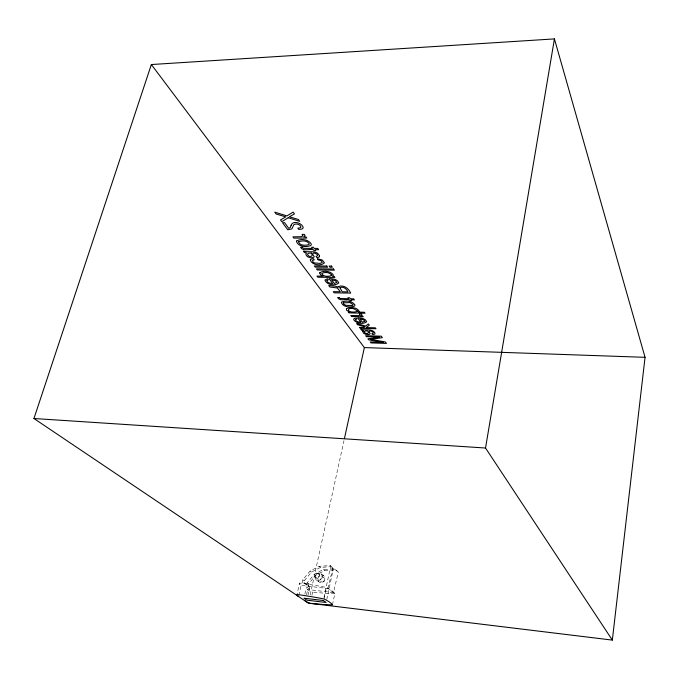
<?xml version="1.0" encoding="UTF-8"?>
<svg xmlns="http://www.w3.org/2000/svg" width="679" height="679" viewBox="0 0 679 679"><rect width="100%" height="100%" fill="white"/><g stroke="black" fill="none" stroke-linecap="round" stroke-linejoin="round"><path stroke-width="0.51" stroke-dasharray="3.4 2.55" d="M332.447 604.862L334.832 593.556A52.258 10.287 12.1 0 0 326.506 587.479A93.346 17.518 11.7 0 0 299.575 583.066L297.02 594.481M323.985 597.444L330.571 566.727L320.573 567.381L311.508 572.108L304.226 580.842L303.81 582.718A3.921 3.412 -56.4 0 1 306.458 586.868L309.344 588.897L307.994 595.042M324.044 598.954L326.506 587.479M326.803 599.43L333.313 568.866L330.571 566.727M310.193 594.846L343.964 440.696M311.933 595.228L312.595 592.181A14.301 2.835 11.8 0 1 307.672 589.745L308.546 583.915L315.76 575.249L324.749 570.572L335.579 569.868L338.337 572.066L333.465 592.555L307.315 589.499M309.344 588.897A3.904 3.403 -56.5 0 0 306.704 584.763L307.112 582.896L314.352 574.205L323.365 569.511L333.313 568.866M304.871 594.074L306.458 586.868M306.552 594.846L307.672 589.745M298.845 595.5L301.145 585.188A14.522 2.92 11.9 0 1 299.575 583.066M333.465 592.555L327.915 588.506L301.51 585.442L302.766 579.807L310.074 571.047L319.164 566.311L330.104 565.59L338.337 572.066M327.915 588.506L332.88 567.805L330.104 565.59M303.81 582.718L306.704 584.763M305.44 583.422L308.325 585.459M302.766 579.807L304.226 580.842M307.112 582.896L308.546 583.915M316.083 579.764L318.909 581.827M315.642 577.498L321.286 581.648M310.074 571.047L311.508 572.108M314.352 574.205L315.76 575.249M318.595 573.831A2.36 2.062 -55.2 0 1 317.747 577.736A2.36 2.062 -55.2 0 1 315.014 575.436A2.36 2.062 -55.2 0 1 318.595 573.831L324.206 578.016A2.326 2.045 -55.5 0 1 323.374 581.878A2.326 2.045 -55.5 0 1 320.666 579.603A2.326 2.045 -55.5 0 1 324.206 578.016M320.997 573.67A3.913 3.429 -55.2 0 1 319.597 580.155A3.913 3.429 -55.2 0 1 315.039 576.335A3.913 3.429 -55.2 0 1 320.997 573.67L323.79 575.767A3.896 3.412 -55.4 0 1 322.406 582.226A3.896 3.412 -55.4 0 1 317.874 578.415A3.896 3.412 -55.4 0 1 323.79 575.767M319.164 566.311L320.573 567.381M323.365 569.511L324.749 570.572M334.832 593.556A105.788 22.288 12.4 0 1 312.595 592.181"/><path stroke-width="1.02" d="M612.339 640.102L645.05 357.324L554.429 38.898L151.349 64.539L33.95 418.51L308.376 603.122L612.339 640.102L485.527 448.021L554.429 38.898M344.414 438.626L364.36 347.58L151.349 64.539M364.36 347.58L645.05 357.324M33.95 418.51L485.527 448.021M305.202 600.957A14.361 2.708 11.8 0 0 310.159 603.342A106.221 21.338 12.4 0 0 332.447 604.862A52.461 9.845 12.1 0 0 324.044 598.954A93.685 16.754 11.7 0 0 297.02 594.481A14.582 2.792 11.9 0 0 298.616 596.527M311.313 253.089C314.555 257.052 307.986 257.799 307.502 254.073L308.724 253.14L311.313 253.089M364.334 331.615L364.334 332.082C365.463 334.501 370.004 334 367.865 330.945L365.523 330.928L364.334 331.615M362.798 331.564L363.443 333.117L365.675 334.272L369.087 334.526L370.174 333.652C365.811 328.067 377.117 332.803 371.863 333.593L372.491 334.467L373.433 334.45L374.664 334.153L375.071 333.202C372.279 327.957 365.166 330.902 360.821 329.196L361.601 330.274L363.52 330.775L362.798 331.564M310.311 260.074C311.805 265.082 321.175 266.389 324.435 262.841L322.304 260.04L317.339 258.716L318.179 259.87L321.388 260.846L322.296 262.527L320.021 263.384L314.869 262.985A2.86 1.299 14.3 0 1 312.968 262.026L312.51 260.422L314.275 259.845L313.435 258.691L311.525 259.03A4.761 2.164 14.4 0 0 310.311 260.074M319.537 255.771L319.198 257.01L317.882 257.434L316.847 257.494L316.041 256.373C321.838 254.948 308.453 249.66 314.19 256.518L313.927 257.231C311.245 258.699 306.314 257.4 305.805 254.065L306.501 253.012L304.328 252.435L303.335 251.06C308.258 253.029 316.516 249.363 319.537 255.771M319.656 272.899L320.683 274.919L323.238 276.175L316.974 276.107L317.806 277.227L334.934 277.422L334.153 276.328L332.515 276.311L333.355 274.97C330.698 270.946 323.28 270.183 319.656 272.899M339.899 287.701L342.224 291.792L347.911 291.885C346.765 288.855 343.107 285.995 339.899 287.701M331.624 275.029L331.539 275.47C328.704 276.82 323.246 276.913 321.702 273.662C324.248 271.634 329.731 272.186 331.624 275.029M291.087 225.292L290.434 227.414L288.745 228.331L284.594 222.67L282.515 222.678L287.735 229.782L291.843 228.916L293.888 224.613C296.163 223.23 300.407 224.299 300.958 227.117L300.186 227.847L297.852 228.161L298.802 229.477L302.18 228.967L303.258 227.788C302.52 223.035 292.793 219.86 291.087 225.292M302.775 235.689L301.569 236.699L292.938 236.852L293.863 238.108L306.781 238.091L305.915 236.886L303.674 236.886L305.007 235.537L304.37 234.408L302.062 234.416L302.775 235.689M296.664 241.003L296.485 241.622C298.437 246.808 306.093 247.453 310.609 245.586A5.899 2.741 14.8 0 0 311.135 243.803C308.274 239.364 300.958 238.321 296.664 241.003M326.964 280.486C326.93 283.058 330.749 283.347 332.625 283.483L329.103 278.636C332.447 278.696 337.633 279.069 338.736 282.905C335.46 286.36 326.446 284.951 324.952 280.071L327.541 278.713L328.347 279.807L326.964 280.486M336.792 282.396L334.238 283.474L331.581 279.807L335.511 280.775L336.792 282.396M355.55 319.503C355.465 321.863 359.115 322.024 360.795 322.194L357.672 317.908C360.719 318.061 365.608 318.239 366.626 321.77C363.316 324.672 356.127 323.476 353.657 319.707L354.014 318.629L356.186 317.95L356.899 318.926L355.55 319.503M359.828 314.878L358.656 315.633L350.831 315.54L351.561 316.533L363.257 316.821L362.569 315.871L360.541 315.828L361.865 314.81C361.771 313.308 358.368 313.316 359.828 314.878M341.63 302.197L341.418 302.707C343.251 307.307 350.135 307.519 354.234 306.212A5.356 2.292 13.1 0 0 354.837 304.769C352.121 300.831 345.662 300.203 341.63 302.197M364.801 321.303L362.323 322.211L359.972 318.969L363.664 319.86L364.801 321.303M338.38 286.699L338.091 287.217L335.477 286.198L328.729 285.503L329.816 286.979L337.293 287.964L340.349 291.766L333.253 291.647L334.127 292.836L350.704 293.107C348.794 288.55 343.37 284.195 338.38 286.699M346.409 308.648L346.511 310.167L349.677 311.967L348.174 311.933L348.853 312.858L365.047 313.24L364.351 312.255L358.47 312.119L359.191 311.355C357.307 307.061 350.228 306.925 346.409 308.648M298.794 241.682L298.556 242.055C299.804 245.832 305.38 245.543 308.521 244.737A3.268 1.519 14.8 0 0 309.132 243.617C307.061 240.324 302.011 240.493 298.794 241.682M357.443 311.084L357.103 311.627C343.031 314.233 348.454 303.454 357.443 311.084M343.549 302.792L343.566 303.954L345.832 305.346L352.359 305.482A2.971 1.273 13.1 0 0 352.995 304.574L350.024 302.588L343.549 302.792M364.742 326.726L363.842 327.49L359.531 327.371L360.209 328.288L376.005 328.738L375.351 327.813L366.142 327.558L369.274 325.216L368.383 323.968L365.633 326.064L356.713 323.535L357.621 324.774L364.742 326.726M288.236 217.755L281.793 221.702L280.503 219.945L285.74 216.873L276.124 213.987L274.757 212.137L286.903 215.914L293.167 212.128L294.44 213.919L289.432 216.762L298.395 219.487L299.702 221.329L288.236 217.755M379.527 337.073L367.95 338.821L368.697 339.823L383.338 342.403L370.259 341.953L370.963 342.912L386.444 343.421L385.409 341.97L370.709 339.39L382.345 337.65L381.301 336.181L365.658 335.706L366.38 336.682L379.527 337.073M302.265 247.241L300.576 247.241C302.809 251.841 309.607 248.607 313.325 249.66L314.029 250.636L315.786 250.644L315.081 249.66L318.655 249.668L317.772 248.429L314.19 248.421L313.358 247.258L311.593 247.249L312.433 248.421L303.505 248.336L302.265 247.241M326.769 266.032L314.335 265.939L315.2 267.119L327.618 267.22L326.769 266.032M331.488 266.075L329.094 266.049L329.943 267.237L332.328 267.254L331.488 266.075M333.567 268.994L316.473 268.842L317.322 269.996L334.391 270.149L333.567 268.994M339.169 297.563L337.582 297.538C339.712 301.654 345.993 298.692 349.413 299.787L350.016 300.636L351.663 300.67L351.06 299.821L354.413 299.889L353.657 298.819L350.296 298.76L349.575 297.75L347.92 297.725L348.641 298.726L340.264 298.514L339.169 297.563M323.331 600.516L303.963 598.191L306.874 600.16L326.149 602.485L323.331 600.516"/></g></svg>
